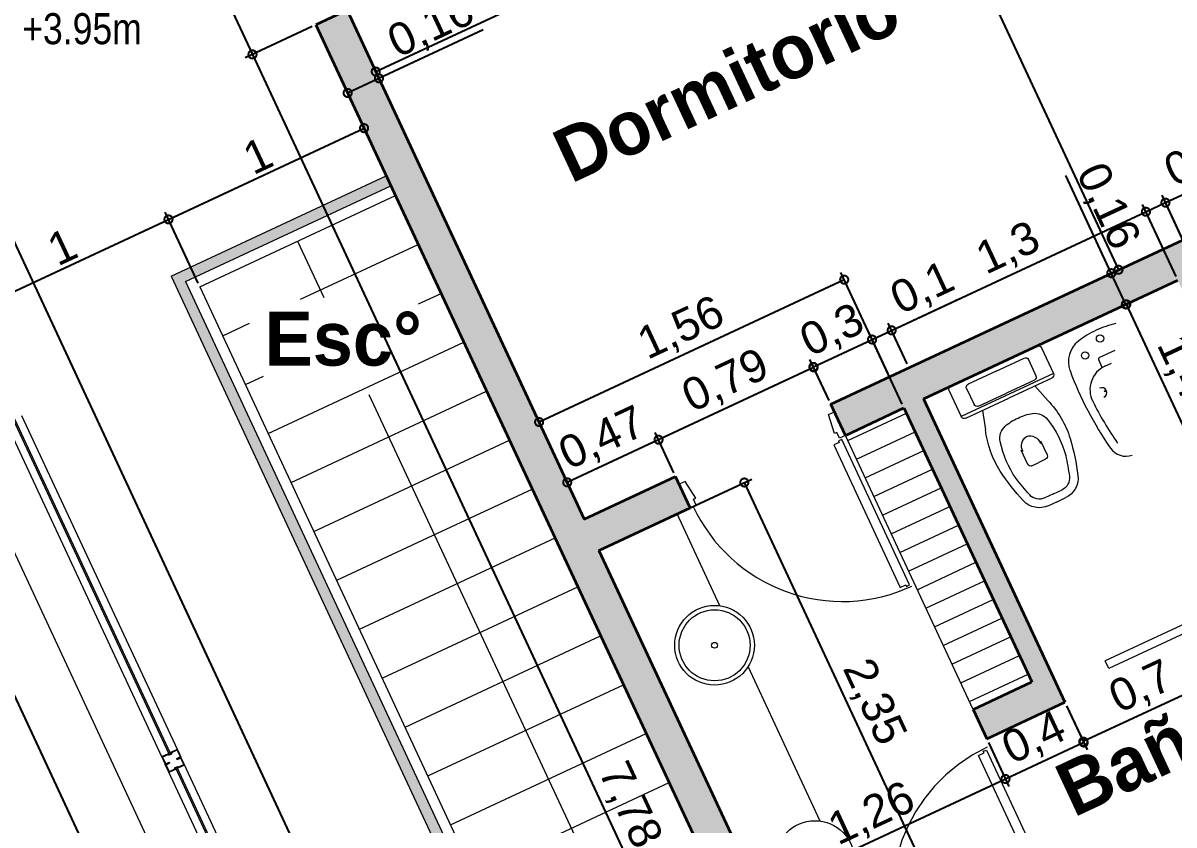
# Model space of a CAD drawing. Header units: millimetres. Extents: x 110427 to 125914, y 76277 to 76441.
# Drawn here: x 114159.52 to 114164.85, y 76393.52 to 76397.23 of the extents above; entities that cross this region are included whole.
import ezdxf

# ---------------------------------------------------------------- set-up
doc = ezdxf.new("R2010")
doc.units = ezdxf.units.MM
doc.linetypes.add('JIS_02_0.7', pattern=[1.35, 0.75, -0.6])
for name, color, linetype, lineweight in [('04_CIVIL A CONSTRUIR', 250, 'Continuous', 35), ('05_CIVIL A DEMOLER', 221, 'Continuous', 18), ('06_CIVIL VISTAS GRUESA', 244, 'Continuous', 13), ('07_CIVIL VISTAS MEDIA', 143, 'Continuous', 9), ('08_CIVIL VISTAS FINO', 251, 'Continuous', 5), ('09_CIVIL PROYECCIONES', 230, 'JIS_02_0.7', 5), ('11_CARPINTERIA Y MOBILIARIO', 141, 'Continuous', 9), ('11_HATCH', 8, 'Continuous', 9), ('12_HATCH', 8, 'Continuous', 9), ('12_TEXTOS', 4, 'Continuous', 40), ('13_COTAS', 8, 'Continuous', 9)]:
    doc.layers.add(name, color=color, linetype=linetype, lineweight=lineweight)
doc.layers.add('14_TEXTOS', color=4, linetype='Continuous')
doc.styles.add('JDS1', font='GOTHICB.TTF')
doc.styles.get("Standard").update_dxf_attribs({"font": 'arial.ttf'})
doc.styles.add('Swis721 BT', font='swiss.ttf')
doc.dimstyles.new('ISO-23', dxfattribs={"dimscale": 0.03, "dimtxt": 5, "dimasz": 2.5, "dimexe": 1.25, "dimexo": 0.625, "dimtad": 1, "dimtxsty": 'Swis721 BT', "dimblk": 'DOTSMALL', "dimcen": 2.5, "dimclrt": 150, "dimadec": 0, "dimazin": 0, "dimtfac": 1, "dimtmove": 0, "dimatfit": 3, "dimfxl": 0, "dimarcsym": 0})

# ---------------------------------------------------------------- blocks, each defined once
blk = doc.blocks.new('VERILDVS')
for p, q in [((0, 0), (-0.22, 0)), ((0, 0), (0.22, 0)), ((-0.236, -0.016), (-0.236, -0.148)), ((-0.1583, -0.041), (-0.1583, -0.1228)), ((0, -0.0259), (-0.1432, -0.0259)), ((0, -0.0259), (0.1432, -0.0259)), ((0.1583, -0.041), (0.1583, -0.1228)), ((0.236, -0.016), (0.236, -0.148)), ((-0.236, -0.148), (0.236, -0.148)), ((-0.1432, -0.1379), (0, -0.1379)), ((0.1432, -0.1379), (0, -0.1379)), ((-0.22, -0.164), (0, -0.164)), ((-0.1339, -0.164), (-0.1597, -0.2505)), ((0.22, -0.164), (0, -0.164)), ((0.1339, -0.164), (0.1597, -0.2505)), ((-0.0501, -0.405), (-0.0501, -0.4777)), ((0.0501, -0.405), (0.0501, -0.4777)), ((-0.035, -0.4928), (0, -0.4928)), ((0.035, -0.4928), (0, -0.4928)), ((0, -0.6529), (-0.0442, -0.6529)), ((0, -0.6929), (-0.0442, -0.6929)), ((0, -0.6529), (0.0442, -0.6529)), ((0, -0.6929), (0.0442, -0.6929))]:
    blk.add_line(p, q)
for centre, radius, start, end in [((-0.22, -0.016), 0.016, 90, 180), ((0.22, -0.016), 0.016, 0, 90), ((-0.1432, -0.041), 0.0151, 90, 180), ((0.1432, -0.041), 0.0151, 0, 90), ((-0.22, -0.148), 0.016, 180, 270), ((-0.1432, -0.1228), 0.0151, 180, 270), ((0.1432, -0.1228), 0.0151, 270, 0), ((0.22, -0.148), 0.016, 270, 0), ((0.2634, -0.3928), 0.4463, 161.4079, 187.8214), ((-0.0094, -0.4733), 0.2077, 87.4196, 107.0131), ((0.0094, -0.4733), 0.2077, 72.9869, 92.5804), ((-0.2634, -0.3928), 0.4463, 352.1786, 18.5921), ((-0.0482, -0.3464), 0.075, 107.0131, 166.8554), ((0.0482, -0.3464), 0.075, 13.1446, 72.9869), ((0.3372, -0.4364), 0.4707, 166.8554, 189.7354), ((0.0066, -0.4098), 0.051, 97.3933, 186.6229), ((-0.0066, -0.4098), 0.051, 353.3771, 82.6067), ((-0.3372, -0.4364), 0.4707, 350.2646, 13.1446), ((0.8868, -0.2958), 1.0772, 188.4208, 197.6998), ((-0.035, -0.4777), 0.0151, 180, 270), ((0.035, -0.4777), 0.0151, 270, 0), ((-0.8868, -0.2958), 1.0772, 342.3002, 351.5792), ((0.8868, -0.2958), 1.0372, 192.2582, 197.6998), ((-0.8868, -0.2958), 1.0372, 342.3002, 347.7418), ((-0.0442, -0.5929), 0.1, 197.6998, 270), ((-0.0442, -0.5929), 0.06, 197.6998, 270), ((0.0442, -0.5929), 0.06, 270, 342.3002), ((0.0442, -0.5929), 0.1, 270, 342.3002)]:
    blk.add_arc(centre, radius, start, end)
blk = doc.blocks.new('_DotSmall')
at = {"color": 0, "linetype": 'ByBlock', "const_width": 0.5}
blk.add_lwpolyline([(-0.0625, 0, 1), (0.0625, 0, 1)], format="xyb", close=True, dxfattribs=at)
blk = doc.blocks.new('*D720')
at = {"layer": '13_COTAS', "color": 0, "lineweight": -2}
for p, q in [((114160.3329, 76396.0278), (114160.1795, 76396.3567)), ((114159.2891, 76395.9001), (114160.1954, 76396.3228)), ((114159.2726, 76395.9355), (114159.3049, 76395.8661))]:
    blk.add_line(p, q, dxfattribs=at)
at = {"layer": 'Defpoints', "color": 0}
for p in [(114160.1954, 76396.3228), (114160.3408, 76396.0108), (114159.2646, 76395.9525)]:
    blk.add_point(p, dxfattribs=at)
at = {"layer": '13_COTAS', "color": 0, "lineweight": -2, "xscale": 0.075, "yscale": 0.075, "zscale": 0.075}
for p, rotation in [((114160.1954, 76396.3228), 24.99999753929754), ((114159.2891, 76395.9001), 204.9999975392976)]:
    blk.add_blockref('_DotSmall', p, dxfattribs=dict(at, rotation=rotation))
at = {"layer": '13_COTAS', "color": 150, "insert": (114159.7026, 76396.1964), "char_height": 0.15, "attachment_point": 5, "rotation": 25, "style": 'Swis721 BT'}
blk.add_mtext('1', dxfattribs=at)
blk = doc.blocks.new('*D721')
at = {"layer": '13_COTAS', "color": 0, "lineweight": -2}
for p, q in [((114161.1352, 76396.6736), (114161.0858, 76396.7794)), ((114160.1954, 76396.3228), (114161.1017, 76396.7454)), ((114160.3329, 76396.0278), (114160.1795, 76396.3567))]:
    blk.add_line(p, q, dxfattribs=at)
at = {"layer": 'Defpoints', "color": 0}
for p in [(114161.1017, 76396.7454), (114161.1431, 76396.6566), (114160.3408, 76396.0108)]:
    blk.add_point(p, dxfattribs=at)
at = {"layer": '13_COTAS', "color": 0, "lineweight": -2, "xscale": 0.075, "yscale": 0.075, "zscale": 0.075}
for p, rotation in [((114161.1017, 76396.7454), 24.99999753929754), ((114160.1954, 76396.3228), 204.9999975392976)]:
    blk.add_blockref('_DotSmall', p, dxfattribs=dict(at, rotation=rotation))
at = {"layer": '13_COTAS', "color": 150, "insert": (114160.6089, 76396.619), "char_height": 0.15, "attachment_point": 5, "rotation": 25, "style": 'Swis721 BT'}
blk.add_mtext('1', dxfattribs=at)
blk = doc.blocks.new('*D722')
at = {"layer": '13_COTAS', "color": 0, "lineweight": -2}
for p, q in [((114161.1706, 76396.9762), (114161.6544, 76397.2017)), ((114161.2549, 76396.7953), (114161.1548, 76397.0101)), ((114161.1352, 76396.6736), (114161.0098, 76396.9425)), ((114161.0256, 76396.9085), (114161.1706, 76396.9762))]:
    blk.add_line(p, q, dxfattribs=at)
at = {"layer": 'Defpoints', "color": 0}
for p in [(114161.1706, 76396.9762), (114161.2629, 76396.7783), (114161.1431, 76396.6566)]:
    blk.add_point(p, dxfattribs=at)
at = {"layer": '13_COTAS', "color": 0, "lineweight": -2, "xscale": 0.075, "yscale": 0.075, "zscale": 0.075}
for p, rotation in [((114161.1706, 76396.9762), 24.99999753929754), ((114161.0256, 76396.9085), 204.9999975392976)]:
    blk.add_blockref('_DotSmall', p, dxfattribs=dict(at, rotation=rotation))
at = {"layer": '13_COTAS', "color": 150, "insert": (114161.4157, 76397.2109), "char_height": 0.15, "attachment_point": 5, "rotation": 25, "style": 'Swis721 BT'}
blk.add_mtext('0,16', dxfattribs=at)
blk = doc.blocks.new('*D723')
at = {"layer": '13_COTAS', "color": 0, "lineweight": -2}
for p, q in [((114165.1554, 76398.7474), (114165.0916, 76398.8842)), ((114161.1559, 76397.0076), (114165.1075, 76398.8503)), ((114161.2549, 76396.7953), (114161.1401, 76397.0416))]:
    blk.add_line(p, q, dxfattribs=at)
at = {"layer": 'Defpoints', "color": 0}
for p in [(114165.1075, 76398.8503), (114165.1634, 76398.7304), (114161.2629, 76396.7783)]:
    blk.add_point(p, dxfattribs=at)
at = {"layer": '13_COTAS', "color": 0, "lineweight": -2, "xscale": 0.075, "yscale": 0.075, "zscale": 0.075}
for p, rotation in [((114165.1075, 76398.8503), 24.99999753929754), ((114161.1559, 76397.0076), 204.9999975392976)]:
    blk.add_blockref('_DotSmall', p, dxfattribs=dict(at, rotation=rotation))
at = {"layer": '13_COTAS', "color": 150, "insert": (114162.4952, 76397.7526), "char_height": 0.15, "attachment_point": 5, "rotation": 25, "style": 'Swis721 BT'}
blk.add_mtext('4,36', dxfattribs=at)
blk = doc.blocks.new('*D726')
at = {"layer": '13_COTAS', "color": 0, "lineweight": -2}
for p, q in [((114158.6774, 76397.8193), (114158.7559, 76397.8559)), ((114158.7219, 76397.84), (114163.9798, 76386.5659)), ((114163.9962, 76386.5735), (114164.0138, 76386.5817))]:
    blk.add_line(p, q, dxfattribs=at)
at = {"layer": 'Defpoints', "color": 0}
for p in [(114158.6605, 76397.8114), (114163.9792, 76386.5656), (114163.9798, 76386.5659)]:
    blk.add_point(p, dxfattribs=at)
at = {"layer": '13_COTAS', "color": 0, "lineweight": -2, "xscale": 0.075, "yscale": 0.075, "zscale": 0.075}
for p, rotation in [((114158.7219, 76397.84), 115.0031262879486), ((114163.9798, 76386.5659), 295.0031262879487)]:
    blk.add_blockref('_DotSmall', p, dxfattribs=dict(at, rotation=rotation))
at = {"layer": '13_COTAS', "color": 150, "insert": (114161.4498, 76392.2491), "char_height": 0.15, "attachment_point": 5, "rotation": 295.0031, "style": 'Swis721 BT'}
blk.add_mtext('12,44', dxfattribs=at)
blk = doc.blocks.new('*D732')
at = {"layer": '13_COTAS', "color": 0, "lineweight": -2}
for p, q in [((114163.3267, 76396.0436), (114161.9129, 76395.3843)), ((114163.5959, 76395.4664), (114163.3109, 76396.0776)), ((114161.8373, 76395.5464), (114161.9288, 76395.3503))]:
    blk.add_line(p, q, dxfattribs=at)
at = {"layer": 'Defpoints', "color": 0}
for p in [(114161.8294, 76395.5634), (114163.6038, 76395.4494), (114161.9129, 76395.3843)]:
    blk.add_point(p, dxfattribs=at)
at = {"layer": '13_COTAS', "color": 0, "lineweight": -2, "xscale": 0.075, "yscale": 0.075, "zscale": 0.075}
for p, rotation in [((114163.3267, 76396.0436), 25.00190130441182), ((114161.9129, 76395.3843), 205.0019013044118)]:
    blk.add_blockref('_DotSmall', p, dxfattribs=dict(at, rotation=rotation))
at = {"layer": '13_COTAS', "color": 150, "insert": (114162.5737, 76395.8129), "char_height": 0.15, "attachment_point": 5, "rotation": 25.0019, "style": 'Swis721 BT'}
blk.add_mtext('1,56', dxfattribs=at)
blk = doc.blocks.new('*D734')
at = {"layer": '13_COTAS', "color": 0, "lineweight": -2}
for p, q in [((114162.6814, 76399.7196), (114162.8992, 76399.8212)), ((114162.8652, 76399.8053), (114164.598, 76396.0895)), ((114164.4142, 76396.0038), (114164.632, 76396.1053))]:
    blk.add_line(p, q, dxfattribs=at)
at = {"layer": 'Defpoints', "color": 0}
for p in [(114162.6644, 76399.7117), (114164.598, 76396.0895), (114164.3972, 76395.9958)]:
    blk.add_point(p, dxfattribs=at)
at = {"layer": '13_COTAS', "color": 0, "lineweight": -2, "xscale": 0.075, "yscale": 0.075, "zscale": 0.075}
for p, rotation in [((114162.8652, 76399.8053), 114.9999989492908), ((114164.598, 76396.0895), 294.9999989492908)]:
    blk.add_blockref('_DotSmall', p, dxfattribs=dict(at, rotation=rotation))
at = {"layer": '13_COTAS', "color": 150, "insert": (114163.4764, 76398.753), "char_height": 0.15, "attachment_point": 5, "rotation": 295, "style": 'Swis721 BT'}
blk.add_mtext('4,1', dxfattribs=at)
blk = doc.blocks.new('*D735')
at = {"layer": '13_COTAS', "color": 0, "lineweight": -2}
for p, q in [((114164.5644, 76396.0738), (114164.3531, 76396.5268)), ((114164.4142, 76396.0038), (114164.5984, 76396.0897)), ((114164.632, 76395.9288), (114164.5644, 76396.0738)), ((114164.4818, 76395.8587), (114164.666, 76395.9446))]:
    blk.add_line(p, q, dxfattribs=at)
at = {"layer": 'Defpoints', "color": 0}
for p in [(114164.3972, 76395.9958), (114164.632, 76395.9288), (114164.4648, 76395.8508)]:
    blk.add_point(p, dxfattribs=at)
at = {"layer": '13_COTAS', "color": 0, "lineweight": -2, "xscale": 0.075, "yscale": 0.075, "zscale": 0.075}
for p, rotation in [((114164.5644, 76396.0738), 114.9999989492908), ((114164.632, 76395.9288), 294.9999989492908)]:
    blk.add_blockref('_DotSmall', p, dxfattribs=dict(at, rotation=rotation))
at = {"layer": '13_COTAS', "color": 150, "insert": (114164.5419, 76396.3805), "char_height": 0.15, "attachment_point": 5, "rotation": 295, "style": 'Swis721 BT'}
blk.add_mtext('0,16', dxfattribs=at)
blk = doc.blocks.new('*D736')
at = {"layer": '13_COTAS', "color": 0, "lineweight": -2}
for p, q in [((114164.4818, 76395.8587), (114164.6678, 76395.9455)), ((114164.6338, 76395.9296), (114165.2254, 76394.6608)), ((114165.0735, 76394.5899), (114165.2594, 76394.6766))]:
    blk.add_line(p, q, dxfattribs=at)
at = {"layer": 'Defpoints', "color": 0}
for p in [(114164.4648, 76395.8508), (114165.2254, 76394.6608), (114165.0565, 76394.582)]:
    blk.add_point(p, dxfattribs=at)
at = {"layer": '13_COTAS', "color": 0, "lineweight": -2, "xscale": 0.075, "yscale": 0.075, "zscale": 0.075}
for p, rotation in [((114164.6338, 76395.9296), 114.9999989492908), ((114165.2254, 76394.6608), 294.9999989492908)]:
    blk.add_blockref('_DotSmall', p, dxfattribs=dict(at, rotation=rotation))
at = {"layer": '13_COTAS', "color": 150, "insert": (114164.8904, 76395.6376), "char_height": 0.15, "attachment_point": 5, "rotation": 295, "style": 'Swis721 BT'}
blk.add_mtext('1,4', dxfattribs=at)
blk = doc.blocks.new('*D696')
at = {"layer": '06_CIVIL VISTAS GRUESA', "color": 0, "lineweight": -2}
for p, q in [((114159.2124, 76395.3104), (114158.9416, 76395.1842)), ((114158.9756, 76395.2), (114162.2298, 76388.2214)), ((114162.4666, 76388.3319), (114162.1958, 76388.2056))]:
    blk.add_line(p, q, dxfattribs=at)
at = {"layer": 'Defpoints', "color": 0}
for p in [(114159.2294, 76395.3184), (114162.4836, 76388.3398), (114162.2298, 76388.2214)]:
    blk.add_point(p, dxfattribs=at)
at = {"layer": '06_CIVIL VISTAS GRUESA', "color": 0, "lineweight": -2, "xscale": 0.075, "yscale": 0.075, "zscale": 0.075}
for p, rotation in [((114158.9756, 76395.2), 114.9999999998937), ((114162.2298, 76388.2214), 294.9999999998937)]:
    blk.add_blockref('_DotSmall', p, dxfattribs=dict(at, rotation=rotation))
at = {"layer": '06_CIVIL VISTAS GRUESA', "color": 150, "insert": (114160.7016, 76391.7569), "char_height": 0.15, "attachment_point": 5, "rotation": 295, "style": 'Swis721 BT'}
blk.add_mtext('7,7', dxfattribs=at)
blk = doc.blocks.new('*D757')
at = {"layer": '13_COTAS', "color": 0, "lineweight": -2}
for p, q in [((114160.4812, 76398.0316), (114160.1704, 76397.8867)), ((114160.2044, 76397.9025), (114160.5847, 76397.0868)), ((114160.8616, 76397.2159), (114160.5507, 76397.071))]:
    blk.add_line(p, q, dxfattribs=at)
at = {"layer": 'Defpoints', "color": 0}
for p in [(114160.4982, 76398.0395), (114160.8786, 76397.2239), (114160.5847, 76397.0868)]:
    blk.add_point(p, dxfattribs=at)
at = {"layer": '13_COTAS', "color": 0, "lineweight": -2, "xscale": 0.075, "yscale": 0.075, "zscale": 0.075}
for p, rotation in [((114160.2044, 76397.9025), 114.9999999969764), ((114160.5847, 76397.0868), 294.9999999969764)]:
    blk.add_blockref('_DotSmall', p, dxfattribs=dict(at, rotation=rotation))
at = {"layer": '13_COTAS', "color": 150, "insert": (114160.4935, 76397.5408), "char_height": 0.15, "attachment_point": 5, "rotation": 295, "style": 'Swis721 BT'}
blk.add_mtext('0,9', dxfattribs=at)
blk = doc.blocks.new('*D758')
at = {"layer": '13_COTAS', "color": 0, "lineweight": -2}
for p, q in [((114160.8616, 76397.2159), (114160.5507, 76397.071)), ((114160.5847, 76397.0868), (114163.8726, 76390.0358)), ((114164.1495, 76390.1649), (114163.8387, 76390.02))]:
    blk.add_line(p, q, dxfattribs=at)
at = {"layer": 'Defpoints', "color": 0}
for p in [(114160.8786, 76397.2239), (114164.1665, 76390.1729), (114163.8726, 76390.0358)]:
    blk.add_point(p, dxfattribs=at)
at = {"layer": '13_COTAS', "color": 0, "lineweight": -2, "xscale": 0.075, "yscale": 0.075, "zscale": 0.075}
for p, rotation in [((114160.5847, 76397.0868), 115.0000000000055), ((114163.8726, 76390.0358), 295.0000000000055)]:
    blk.add_blockref('_DotSmall', p, dxfattribs=dict(at, rotation=rotation))
at = {"layer": '13_COTAS', "color": 150, "insert": (114162.3276, 76393.6075), "char_height": 0.15, "attachment_point": 5, "rotation": 295, "style": 'Swis721 BT'}
blk.add_mtext('7,78', dxfattribs=at)
blk = doc.blocks.new('*D762')
at = {"layer": '13_COTAS', "color": 0, "lineweight": -2}
for p, q in [((114163.2564, 76395.4846), (114163.1693, 76395.6715)), ((114163.1851, 76395.6375), (114162.4664, 76395.3024)), ((114162.5377, 76395.1494), (114162.4506, 76395.3363))]:
    blk.add_line(p, q, dxfattribs=at)
at = {"layer": 'Defpoints', "color": 0}
for p in [(114163.2643, 76395.4676), (114162.4664, 76395.3024), (114162.5456, 76395.1324)]:
    blk.add_point(p, dxfattribs=at)
at = {"layer": '13_COTAS', "color": 0, "lineweight": -2, "xscale": 0.075, "yscale": 0.075, "zscale": 0.075}
for p, rotation in [((114163.1851, 76395.6375), 24.99999999924731), ((114162.4664, 76395.3024), 204.9999999992473)]:
    blk.add_blockref('_DotSmall', p, dxfattribs=dict(at, rotation=rotation))
at = {"layer": '13_COTAS', "color": 150, "insert": (114162.7796, 76395.5689), "char_height": 0.15, "attachment_point": 5, "rotation": 25, "style": 'Swis721 BT'}
blk.add_mtext('0,79', dxfattribs=at)
blk = doc.blocks.new('*D763')
at = {"layer": '13_COTAS', "color": 0, "lineweight": -2}
for p, q in [((114162.5695, 76394.967), (114162.8979, 76395.1201)), ((114162.8639, 76395.1043), (114163.857, 76392.9745)), ((114163.5627, 76392.8372), (114163.891, 76392.9903))]:
    blk.add_line(p, q, dxfattribs=at)
at = {"layer": 'Defpoints', "color": 0}
for p in [(114162.5525, 76394.9591), (114163.857, 76392.9745), (114163.5457, 76392.8293)]:
    blk.add_point(p, dxfattribs=at)
at = {"layer": '13_COTAS', "color": 0, "lineweight": -2, "xscale": 0.075, "yscale": 0.075, "zscale": 0.075}
for p, rotation in [((114162.8639, 76395.1043), 115.0000000027412), ((114163.857, 76392.9745), 295.0000000027413)]:
    blk.add_blockref('_DotSmall', p, dxfattribs=dict(at, rotation=rotation))
at = {"layer": '13_COTAS', "color": 150, "insert": (114163.4594, 76394.0855), "char_height": 0.15, "attachment_point": 5, "rotation": 295, "style": 'Swis721 BT'}
blk.add_mtext('2,35', dxfattribs=at)
blk = doc.blocks.new('*D764')
at = {"layer": '13_COTAS', "color": 0, "lineweight": -2}
for p, q in [((114162.4664, 76395.3024), (114162.0432, 76395.105)), ((114162.5377, 76395.1494), (114162.4506, 76395.3363)), ((114162.1145, 76394.9521), (114162.0273, 76395.139))]:
    blk.add_line(p, q, dxfattribs=at)
at = {"layer": 'Defpoints', "color": 0}
for p in [(114162.5456, 76395.1324), (114162.0432, 76395.105), (114162.1224, 76394.9351)]:
    blk.add_point(p, dxfattribs=at)
at = {"layer": '13_COTAS', "color": 0, "lineweight": -2, "xscale": 0.075, "yscale": 0.075, "zscale": 0.075}
for p, rotation in [((114162.4664, 76395.3024), 25.00000000183444), ((114162.0432, 76395.105), 205.0000000018345)]:
    blk.add_blockref('_DotSmall', p, dxfattribs=dict(at, rotation=rotation))
at = {"layer": '13_COTAS', "color": 150, "insert": (114162.2086, 76395.3026), "char_height": 0.15, "attachment_point": 5, "rotation": 25, "style": 'Swis721 BT'}
blk.add_mtext('0,47', dxfattribs=at)
blk = doc.blocks.new('*D765')
at = {"layer": '13_COTAS', "color": 0, "lineweight": -2}
for p, q in [((114163.184, 76395.6397), (114163.4559, 76395.7665)), ((114163.5283, 76395.6114), (114163.4401, 76395.8005)), ((114163.2564, 76395.4846), (114163.1682, 76395.6737))]:
    blk.add_line(p, q, dxfattribs=at)
at = {"layer": 'Defpoints', "color": 0}
for p in [(114163.4559, 76395.7665), (114163.5362, 76395.5944), (114163.2643, 76395.4676)]:
    blk.add_point(p, dxfattribs=at)
at = {"layer": '13_COTAS', "color": 0, "lineweight": -2, "xscale": 0.075, "yscale": 0.075, "zscale": 0.075}
for p, rotation in [((114163.4559, 76395.7665), 25.00190130416116), ((114163.184, 76395.6397), 205.0019013041611)]:
    blk.add_blockref('_DotSmall', p, dxfattribs=dict(at, rotation=rotation))
at = {"layer": '13_COTAS', "color": 150, "insert": (114163.2738, 76395.8021), "char_height": 0.15, "attachment_point": 5, "rotation": 25.0019, "style": 'Swis721 BT'}
blk.add_mtext('0,3', dxfattribs=at)
blk = doc.blocks.new('*D680')
at = {"layer": '13_COTAS', "color": 0, "lineweight": -2}
for p, q in [((114163.5466, 76395.8088), (114163.8632, 76395.9565)), ((114163.6189, 76395.6536), (114163.5307, 76395.8428)), ((114163.5283, 76395.6114), (114163.4401, 76395.8005)), ((114163.4559, 76395.7665), (114163.5466, 76395.8088))]:
    blk.add_line(p, q, dxfattribs=at)
at = {"layer": 'Defpoints', "color": 0}
for p in [(114163.5466, 76395.8088), (114163.6269, 76395.6366), (114163.5362, 76395.5944)]:
    blk.add_point(p, dxfattribs=at)
at = {"layer": '13_COTAS', "color": 0, "lineweight": -2, "xscale": 0.075, "yscale": 0.075, "zscale": 0.075}
for p, rotation in [((114163.5466, 76395.8088), 25.0019013005283), ((114163.4559, 76395.7665), 205.0019013005283)]:
    blk.add_blockref('_DotSmall', p, dxfattribs=dict(at, rotation=rotation))
at = {"layer": '13_COTAS', "color": 150, "insert": (114163.6927, 76395.9974), "char_height": 0.15, "attachment_point": 5, "rotation": 25.0019, "style": 'Swis721 BT'}
blk.add_mtext('0,1', dxfattribs=at)
blk = doc.blocks.new('*D681')
at = {"layer": '13_COTAS', "color": 0, "lineweight": -2}
for p, q in [((114163.5466, 76395.8088), (114164.7248, 76396.3582)), ((114164.7971, 76396.203), (114164.7089, 76396.3922)), ((114163.6189, 76395.6536), (114163.5307, 76395.8428))]:
    blk.add_line(p, q, dxfattribs=at)
at = {"layer": 'Defpoints', "color": 0}
for p in [(114164.7248, 76396.3582), (114164.8051, 76396.186), (114163.6269, 76395.6366)]:
    blk.add_point(p, dxfattribs=at)
at = {"layer": '13_COTAS', "color": 0, "lineweight": -2, "xscale": 0.075, "yscale": 0.075, "zscale": 0.075}
for p, rotation in [((114164.7248, 76396.3582), 25.00000000029739), ((114163.5466, 76395.8088), 205.0000000002974)]:
    blk.add_blockref('_DotSmall', p, dxfattribs=dict(at, rotation=rotation))
at = {"layer": '13_COTAS', "color": 150, "insert": (114164.0895, 76396.1825), "char_height": 0.15, "attachment_point": 5, "rotation": 25, "style": 'Swis721 BT'}
blk.add_mtext('1,3', dxfattribs=at)
blk = doc.blocks.new('*D766')
at = {"layer": '13_COTAS', "color": 0, "lineweight": -2}
for p, q in [((114164.8154, 76396.4005), (114165.132, 76396.5481)), ((114164.9554, 76396.1003), (114164.7996, 76396.4345)), ((114164.8648, 76396.058), (114164.7089, 76396.3922)), ((114164.7248, 76396.3582), (114164.8154, 76396.4005))]:
    blk.add_line(p, q, dxfattribs=at)
at = {"layer": 'Defpoints', "color": 0}
for p in [(114164.8154, 76396.4005), (114164.8727, 76396.041), (114164.9633, 76396.0833)]:
    blk.add_point(p, dxfattribs=at)
at = {"layer": '13_COTAS', "color": 0, "lineweight": -2, "xscale": 0.075, "yscale": 0.075, "zscale": 0.075}
for p, rotation in [((114164.8154, 76396.4005), 25.00000000150487), ((114164.7248, 76396.3582), 205.0000000015048)]:
    blk.add_blockref('_DotSmall', p, dxfattribs=dict(at, rotation=rotation))
at = {"layer": '13_COTAS', "color": 150, "insert": (114164.9616, 76396.5891), "char_height": 0.15, "attachment_point": 5, "rotation": 25, "style": 'Swis721 BT'}
blk.add_mtext('0,1', dxfattribs=at)
blk = doc.blocks.new('*D767')
at = {"layer": '13_COTAS', "color": 0, "lineweight": -2}
for p, q in [((114164.8154, 76396.4005), (114165.9936, 76396.9499)), ((114166.066, 76396.7947), (114165.9778, 76396.9839)), ((114164.8878, 76396.2453), (114164.7996, 76396.4345))]:
    blk.add_line(p, q, dxfattribs=at)
at = {"layer": 'Defpoints', "color": 0}
for p in [(114165.9936, 76396.9499), (114166.0739, 76396.7777), (114164.8957, 76396.2283)]:
    blk.add_point(p, dxfattribs=at)
at = {"layer": '13_COTAS', "color": 0, "lineweight": -2, "xscale": 0.075, "yscale": 0.075, "zscale": 0.075}
for p, rotation in [((114165.9936, 76396.9499), 25.0000000056552), ((114164.8154, 76396.4005), 205.0000000056552)]:
    blk.add_blockref('_DotSmall', p, dxfattribs=dict(at, rotation=rotation))
at = {"layer": '13_COTAS', "color": 150, "insert": (114165.3584, 76396.7741), "char_height": 0.15, "attachment_point": 5, "rotation": 25, "style": 'Swis721 BT'}
blk.add_mtext('1,3', dxfattribs=at)
blk = doc.blocks.new('*D768')
at = {"layer": '13_COTAS', "color": 0, "lineweight": -2}
for p, q in [((114164.9919, 76394.3657), (114165.0849, 76394.1662)), ((114165.0691, 76394.2002), (114164.4346, 76393.9043)), ((114164.3575, 76394.0698), (114164.4505, 76393.8703))]:
    blk.add_line(p, q, dxfattribs=at)
at = {"layer": 'Defpoints', "color": 0}
for p in [(114164.984, 76394.3827), (114164.3495, 76394.0868), (114164.4346, 76393.9043)]:
    blk.add_point(p, dxfattribs=at)
at = {"layer": '13_COTAS', "color": 0, "lineweight": -2, "xscale": 0.075, "yscale": 0.075, "zscale": 0.075}
for p, rotation in [((114165.0691, 76394.2002), 24.99999999963684), ((114164.4346, 76393.9043), 204.9999999996369)]:
    blk.add_blockref('_DotSmall', p, dxfattribs=dict(at, rotation=rotation))
at = {"layer": '13_COTAS', "color": 150, "insert": (114164.7057, 76394.1512), "char_height": 0.15, "attachment_point": 5, "rotation": 25, "style": 'Swis721 BT'}
blk.add_mtext('0,7', dxfattribs=at)
blk = doc.blocks.new('*D771')
at = {"layer": '13_COTAS', "color": 0, "lineweight": -2}
for p, q in [((114164.3575, 76394.0698), (114164.4525, 76393.8661)), ((114163.9949, 76393.9008), (114164.0899, 76393.697)), ((114164.4366, 76393.9001), (114164.0741, 76393.731))]:
    blk.add_line(p, q, dxfattribs=at)
at = {"layer": 'Defpoints', "color": 0}
for p in [(114164.3495, 76394.0868), (114163.987, 76393.9178), (114164.0741, 76393.731)]:
    blk.add_point(p, dxfattribs=at)
at = {"layer": '13_COTAS', "color": 0, "lineweight": -2, "xscale": 0.075, "yscale": 0.075, "zscale": 0.075}
for p, rotation in [((114164.4366, 76393.9001), 24.99999999798121), ((114164.0741, 76393.731), 204.9999999979812)]:
    blk.add_blockref('_DotSmall', p, dxfattribs=dict(at, rotation=rotation))
at = {"layer": '13_COTAS', "color": 150, "insert": (114164.2092, 76393.9145), "char_height": 0.15, "attachment_point": 5, "rotation": 25, "style": 'Swis721 BT'}
blk.add_mtext('0,4', dxfattribs=at)
blk = doc.blocks.new('*D772')
at = {"layer": '13_COTAS', "color": 0, "lineweight": -2}
for p, q in [((114163.9949, 76393.9008), (114164.0899, 76393.697)), ((114164.0741, 76393.731), (114162.9322, 76393.1985)), ((114162.853, 76393.3683), (114162.948, 76393.1645))]:
    blk.add_line(p, q, dxfattribs=at)
at = {"layer": 'Defpoints', "color": 0}
for p in [(114163.987, 76393.9178), (114162.8451, 76393.3853), (114162.9322, 76393.1985)]:
    blk.add_point(p, dxfattribs=at)
at = {"layer": '13_COTAS', "color": 0, "lineweight": -2, "xscale": 0.075, "yscale": 0.075, "zscale": 0.075}
for p, rotation in [((114164.0741, 76393.731), 25.0000000019649), ((114162.9322, 76393.1985), 205.0000000019649)]:
    blk.add_blockref('_DotSmall', p, dxfattribs=dict(at, rotation=rotation))
at = {"layer": '13_COTAS', "color": 150, "insert": (114163.457, 76393.5637), "char_height": 0.15, "attachment_point": 5, "rotation": 25, "style": 'Swis721 BT'}
blk.add_mtext('1,26', dxfattribs=at)

msp = doc.modelspace()

# ---------------------------------------------------------------- hatches: boundary and pattern name
at = {"layer": '11_HATCH'}
h = msp.add_hatch(color=140, dxfattribs=at)
h.dxf.hatch_style = 1
h.paths.add_polyline_path([(114161.226, 76396.4788), (114161.2049, 76396.5241), (114160.2079, 76396.0592), (114162.152, 76391.8902), (114162.1973, 76391.9113), (114160.2744, 76396.035)])
at = {"layer": '12_HATCH'}
h = msp.add_hatch(color=1, dxfattribs=at)
h.dxf.hatch_style = 1
h.paths.add_polyline_path([(114166.1133, 76397.4029), (114165.8415, 76397.2762), (114166.074, 76396.7777), (114163.2643, 76395.4676), (114163.332, 76395.3226), (114163.6038, 76395.4494), (114164.1955, 76394.1805), (114163.9236, 76394.0537), (114163.987, 76393.9178), (114164.3495, 76394.0868), (114163.6945, 76395.4916), (114164.8727, 76396.041), (114165.4643, 76394.7722), (114164.9206, 76394.5186), (114164.9354, 76394.4869), (114165.4791, 76394.7405), (114165.5129, 76394.668), (114164.9692, 76394.4144), (114164.984, 76394.3827), (114165.8903, 76394.8053), (114165.8269, 76394.9412), (114165.555, 76394.8145), (114164.9633, 76396.0833), (114166.1416, 76396.6327), (114166.805, 76395.2098), (114167.0769, 76395.3366)])
h = msp.add_hatch(color=1, dxfattribs=at)
h.dxf.hatch_style = 1
h.paths.add_polyline_path([(114163.2508, 76392.5152), (114163.674, 76392.7126), (114163.6064, 76392.8576), (114163.1832, 76392.6602), (114162.19, 76394.7901), (114162.6133, 76394.9874), (114162.5456, 76395.1324), (114162.1224, 76394.9351), (114161.0236, 76397.2915), (114160.8786, 76397.2239), (114164.1665, 76390.1729), (114164.3114, 76390.2404)])
h = msp.add_hatch(dxfattribs=at)
h.set_pattern_fill('LINE', color=256, scale=0.03, angle=385)
h.set_pattern_definition([(25, (111019.5283, 75959.57695), (-0.0402543894, 0.0863258167), [])])
h.paths.add_polyline_path([(114163.6038, 76395.4494), (114163.332, 76395.3226), (114163.9236, 76394.0537), (114164.1955, 76394.1805)])

# ---------------------------------------------------------------- linework, layer by layer
at = {"layer": '04_CIVIL A CONSTRUIR'}
for p, q in [((114161.0235, 76397.2914), (114160.8786, 76397.2239)), ((114161.0236, 76397.2915), (114162.1224, 76394.9351)), ((114160.8786, 76397.2239), (114164.1665, 76390.1729)), ((114163.2643, 76395.4676), (114166.0739, 76396.7777)), ((114163.6945, 76395.4916), (114164.8727, 76396.041)), ((114163.332, 76395.3226), (114163.2643, 76395.4676)), ((114163.332, 76395.3226), (114163.6038, 76395.4494)), ((114163.6038, 76395.4494), (114164.1955, 76394.1805)), ((114163.6945, 76395.4916), (114164.3495, 76394.0868)), ((114162.1224, 76394.9351), (114162.5456, 76395.1324)), ((114162.6133, 76394.9874), (114162.5456, 76395.1324)), ((114162.19, 76394.7901), (114162.6133, 76394.9874)), ((114162.19, 76394.7901), (114163.1832, 76392.6602)), ((114163.9236, 76394.0537), (114164.1955, 76394.1805)), ((114163.987, 76393.9178), (114164.3495, 76394.0868)), ((114163.9236, 76394.0537), (114163.987, 76393.9178))]:
    msp.add_line(p, q, dxfattribs=at)
at = {"layer": '05_CIVIL A DEMOLER'}
for p, q in [((114160.3408, 76396.0108), (114161.2472, 76396.4334)), ((114160.3408, 76396.0108), (114162.2426, 76391.9324)), ((114161.6087, 76393.2919), (114162.515, 76393.7145))]:
    msp.add_line(p, q, dxfattribs=at)
at = {"layer": '06_CIVIL VISTAS GRUESA'}
for p, q in [((114161.3952, 76394.8474), (114161.8811, 76395.074)), ((114160.9748, 76394.6514), (114161.3952, 76394.8474)), ((114161.0804, 76394.4248), (114161.9867, 76394.8474)), ((114161.1861, 76394.1982), (114162.0924, 76394.6208)), ((114161.2917, 76393.9716), (114162.198, 76394.3943)), ((114161.3974, 76393.7451), (114162.3037, 76394.1677)), ((114161.503, 76393.5185), (114162.4094, 76393.9411))]:
    msp.add_line(p, q, dxfattribs=at)
at = {"layer": '07_CIVIL VISTAS MEDIA'}
for p, q in [((114160.1983, 76393.8463), (114159.4766, 76395.3939)), ((114160.2055, 76393.8497), (114159.4838, 76395.3973)), ((114160.2381, 76393.8649), (114159.5165, 76395.4125)), ((114160.1656, 76393.8311), (114159.444, 76395.3787)), ((114159.2294, 76395.3184), (114162.4836, 76388.3397)), ((114160.1676, 76393.8364), (114160.1949, 76393.8491)), ((114160.1688, 76393.8337), (114160.1934, 76393.8451)), ((114160.1964, 76393.8411), (114160.1948, 76393.8447)), ((114160.1978, 76393.8451), (114160.1962, 76393.8486)), ((114160.1964, 76393.8411), (114160.2107, 76393.8478)), ((114160.1978, 76393.8451), (114160.2067, 76393.8492)), ((114160.1983, 76393.8463), (114160.2055, 76393.8497)), ((114160.205, 76393.8527), (114160.2067, 76393.8492)), ((114160.2328, 76393.8668), (114160.2055, 76393.8541)), ((114160.209, 76393.8513), (114160.2107, 76393.8478)), ((114160.2341, 76393.8641), (114160.2095, 76393.8526)), ((114160.2354, 76393.8636), (114160.249, 76393.8346)), ((114160.2381, 76393.8649), (114160.2533, 76393.8323)), ((114160.1656, 76393.8311), (114160.1808, 76393.7984)), ((114160.1683, 76393.8323), (114160.1819, 76393.8033)), ((114160.1808, 76393.7984), (114160.1994, 76393.8071)), ((114160.1808, 76393.7984), (114160.1994, 76393.8071)), ((114160.1961, 76393.7658), (114160.1808, 76393.7984)), ((114160.1832, 76393.8028), (114160.1981, 76393.8098)), ((114160.1988, 76393.7671), (114160.1852, 76393.7961)), ((114160.1857, 76393.7974), (114160.2006, 76393.8044)), ((114160.1994, 76393.8071), (114160.1981, 76393.8098)), ((114160.1994, 76393.8071), (114160.2006, 76393.8044)), ((114160.2336, 76393.8263), (114160.2485, 76393.8333)), ((114160.2348, 76393.8236), (114160.2336, 76393.8263)), ((114160.2348, 76393.8236), (114160.2533, 76393.8323)), ((114160.2348, 76393.8236), (114160.2533, 76393.8323)), ((114160.2348, 76393.8236), (114160.2361, 76393.8209)), ((114160.2361, 76393.8209), (114160.251, 76393.8279)), ((114160.2666, 76393.7943), (114160.2393, 76393.7816)), ((114160.2654, 76393.797), (114160.2408, 76393.7856)), ((114160.2659, 76393.7984), (114160.2523, 76393.8274)), ((114160.2686, 76393.7996), (114160.2533, 76393.8323)), ((114160.9733, 76392.2882), (114160.2686, 76393.7996)), ((114160.9008, 76392.2544), (114160.1961, 76393.7658)), ((114160.2001, 76393.7666), (114160.2247, 76393.7781)), ((114160.2014, 76393.7639), (114160.2287, 76393.7766)), ((114160.2235, 76393.7829), (114160.2378, 76393.7896)), ((114160.2235, 76393.7829), (114160.2252, 76393.7794)), ((114160.2275, 76393.7815), (114160.2364, 76393.7856)), ((114160.2275, 76393.7815), (114160.2292, 76393.778)), ((114160.2287, 76393.781), (114160.2359, 76393.7844)), ((114160.9335, 76392.2696), (114160.2287, 76393.781)), ((114160.9407, 76392.273), (114160.2359, 76393.7844)), ((114160.238, 76393.7821), (114160.2364, 76393.7856)), ((114160.2394, 76393.786), (114160.2378, 76393.7896))]:
    msp.add_line(p, q, dxfattribs=at)
for centre, radius, start, end in [((114160.1939, 76393.8442), 0.001, 25, 115), ((114160.2059, 76393.8532), 0.001, 115, 205), ((114160.2099, 76393.8517), 0.001, 115, 205), ((114160.2345, 76393.8632), 0.004, 25, 115), ((114160.2345, 76393.8632), 0.001, 25, 115), ((114160.1693, 76393.8327), 0.004, 115, 205), ((114160.1692, 76393.8328), 0.001, 115, 205), ((114160.1828, 76393.8037), 0.001, 205, 295.1581), ((114160.1861, 76393.7965), 0.001, 114.8419, 205), ((114160.2481, 76393.8342), 0.001, 295, 25), ((114160.2514, 76393.827), 0.001, 25, 115), ((114160.265, 76393.7979, 0), 0.001, 295, 25), ((114160.2649, 76393.7979), 0.004, 295, 25), ((114160.1997, 76393.7675), 0.004, 205, 295), ((114160.1997, 76393.7675), 0.001, 205, 295), ((114160.2243, 76393.779), 0.001, 295, 25), ((114160.2389, 76393.7825), 0.001, 205, 295), ((114160.2403, 76393.7865), 0.001, 205, 295)]:
    msp.add_arc(centre, radius, start, end, dxfattribs=at)
at = {"layer": '07_CIVIL VISTAS MEDIA', "extrusion": (-6.93067e-10, 6.55597e-08, 1)}
msp.add_arc((114160.1953, 76393.8482, 0.0049), 0.001, 25, 115, dxfattribs=at)
at = {"layer": '07_CIVIL VISTAS MEDIA', "extrusion": (4.97762e-08, -4.26719e-08, 1)}
msp.add_arc((114160.2282, 76393.7775, 0.0024), 0.001, 295, 25, dxfattribs=at)
at = {"layer": '08_CIVIL VISTAS FINO'}
for p, q in [((114160.2079, 76396.0592), (114161.2049, 76396.5241)), ((114160.2744, 76396.035), (114161.226, 76396.4788)), ((114160.7932, 76396.2221), (114160.9146, 76395.9619)), ((114160.8077, 76395.9527), (114161.3528, 76396.2069)), ((114160.2079, 76396.0592), (114162.152, 76391.8902)), ((114160.2744, 76396.035), (114162.1973, 76391.9113)), ((114161.3537, 76395.9314), (114161.4585, 76395.9803)), ((114160.4465, 76395.7842), (114160.5702, 76395.8419)), ((114160.6578, 76395.3311), (114161.5641, 76395.7537)), ((114160.5522, 76395.5577), (114160.6357, 76395.5966)), ((114160.7635, 76395.1045), (114161.6698, 76395.5271)), ((114161.1244, 76395.5123), (114162.6958, 76392.1437)), ((114160.8691, 76394.8779), (114161.7754, 76395.3006))]:
    msp.add_line(p, q, dxfattribs=at)
at = {"layer": '09_CIVIL PROYECCIONES', "ltscale": 2}
for centre, start, end in [((114163.3184, 76395.3162), 205, 295), ((114164.3115, 76393.1864), 115, 205)]:
    msp.add_arc(centre, 0.763, start, end, dxfattribs=at)
at = {"layer": '11_CARPINTERIA Y MOBILIARIO'}
for p, q in [((114164.5805, 76395.7163), (114164.5104, 76395.6836)), ((114164.5234, 76395.6346), (114164.5061, 76395.6718)), ((114164.5349, 76395.643), (114164.5654, 76395.6572)), ((114163.9236, 76394.0537), (114163.332, 76395.3226)), ((114162.7511, 76394.5332), (114162.5525, 76394.9591)), ((114165.1704, 76394.5744), (114164.536, 76394.2786)), ((114165.1873, 76394.5382), (114164.5529, 76394.2423)), ((114164.5529, 76394.2423), (114164.536, 76394.2786)), ((114163.216, 76393.5363), (114162.8822, 76394.2522))]:
    msp.add_line(p, q, dxfattribs=at)
for points in [[(114163.3277, 76395.3316), (114163.332, 76395.3226), (114163.3048, 76395.3099), (114163.2925, 76395.3362), (114163.2815, 76395.331), (114163.2538, 76395.4186), (114163.2812, 76395.4313), (114163.2855, 76395.4223)], [(114162.609, 76394.9965), (114162.6133, 76394.9874), (114162.6404, 76395.0001), (114162.6282, 76395.0264), (114162.6392, 76395.0315), (114162.5899, 76395.109), (114162.5625, 76395.0962), (114162.5668, 76395.0871)]]:
    msp.add_lwpolyline(points, dxfattribs=at)
for points in [[(114163.6153, 76394.6227), (114163.6288, 76394.6305), (114163.315, 76395.3033), (114163.3004, 76395.298), (114163.304, 76395.2902), (114163.2782, 76395.2782), (114163.5858, 76394.6184), (114163.6117, 76394.6304)], [(114163.9711, 76393.8597), (114163.9857, 76393.865), (114164.2995, 76393.1922), (114164.286, 76393.1844), (114164.2824, 76393.1921), (114164.2565, 76393.1801), (114163.9489, 76393.8399), (114163.9747, 76393.8519)]]:
    msp.add_lwpolyline(points, close=True, dxfattribs=at)
for centre, radius in [((114164.5121, 76395.7714), 0.017), ((114164.4429, 76395.6928), 0.017), ((114164.5341, 76395.5267), 0.00212), ((114162.726, 76394.3504), 0.1845), ((114162.726, 76394.3504), 0.1645), ((114162.726, 76394.3504), 0.0135), ((114163.1909, 76393.3535), 0.1845)]:
    msp.add_circle(centre, radius, dxfattribs=at)
for centre, radius, start, end in [((114164.678, 76395.4157), 0.4345, 102.2435, 115), ((114164.678, 76395.4157), 0.4345, 115, 127.7565), ((114164.4854, 76395.6643), 0.12, 127.7565, 200.4458), ((114164.5141, 76395.6756), 0.00889, 115, 205), ((114165.902, 76396.1924), 1.6317, 200.4458, 214.6863), ((114164.5856, 76395.5342), 0.12, 115, 206.5653), ((114164.5202, 76395.5202), 0.0233, 295, 115), ((114165.902, 76396.1924), 1.5917, 206.5653, 214.6863), ((114164.6326, 76395.3139), 0.088, 214.6863, 288.9307)]:
    msp.add_arc(centre, radius, start, end, dxfattribs=at)

# ---------------------------------------------------------------- block references
at = {"layer": '11_CARPINTERIA Y MOBILIARIO', "xscale": -1, "rotation": 24.99999999978456}
msp.add_blockref('VERILDVS', (114164.0201, 76395.6435), dxfattribs=at)

# ---------------------------------------------------------------- texts
at = {"layer": '12_TEXTOS', "char_height": 0.25, "width": 2.741072, "attachment_point": 8, "rotation": 25.0003, "style": 'JDS1'}
for s, insert in [('Dormitorio', (114162.8365, 76396.8452)), ('Baño', (114164.77, 76393.7247))]:
    msp.add_mtext(s, dxfattribs=dict(at, insert=insert))
at = {"layer": '12_TEXTOS', "insert": (114159.5178, 76397.2781), "char_height": 0.143738, "attachment_point": 1}
msp.add_mtext('{\\fTechnic|b0|i0|c2|p2;+3.95m}', dxfattribs=at)
at = {"layer": '14_TEXTOS', "insert": (114161.0053, 76395.769), "char_height": 0.25, "width": 1.378078, "attachment_point": 5, "style": 'JDS1'}
msp.add_mtext('Esc%%D', dxfattribs=at)

# ---------------------------------------------------------------- dimensions: what is measured, and where the dimension line sits
at = {"layer": '06_CIVIL VISTAS GRUESA'}
dim = msp.add_aligned_dim(p1=(114159.2294, 76395.3184), p2=(114162.4836, 76388.3398), distance=-0.28, dimstyle='ISO-23', override={"dimfxl": 100, "dimarcsym": 2}, dxfattribs=at)
dim.commit()
dim.dimension.update_dxf_attribs({"geometry": '*D696', "text_midpoint": (114160.7016, 76391.7569)})
at = {"layer": '13_COTAS'}
for base, p1, p2, angle, picture, middle, dimtype in [((114164.598, 76396.0895), (114162.6644, 76399.7117), (114164.3972, 76395.9958), 115, '*D734', (114163.3774, 76398.7069), 160), ((114165.1075, 76398.8503), (114161.2629, 76396.7783), (114165.1634, 76398.7304), 205, '*D723', (114162.5413, 76397.6536), 160), ((114161.1706, 76396.9762), (114161.1431, 76396.6566), (114161.2629, 76396.7783), 205, '*D722', (114161.4619, 76397.112), 160), ((114164.632, 76395.9288), (114164.3972, 76395.9958), (114164.4648, 76395.8508), 115, '*D735', (114164.4429, 76396.3343), 160), ((114163.5466, 76395.8088), (114163.5362, 76395.5944), (114163.6269, 76395.6366), 25.0019, '*D680', (114163.7389, 76395.8985), 161), ((114163.4559, 76395.7665), (114163.2643, 76395.4676), (114163.5362, 76395.5944), 25.0019, '*D765', (114163.32, 76395.7031), 161), ((114165.2254, 76394.6608), (114164.4648, 76395.8508), (114165.0565, 76394.582), 115, '*D736', (114164.7915, 76395.5914), 160)]:
    dim = msp.add_linear_dim(base=base, p1=p1, p2=p2, angle=angle, dimstyle='ISO-23', dxfattribs=at)
    dim.commit()
    dim.dimension.update_dxf_attribs({"geometry": picture, "text_midpoint": middle, "dimtype": dimtype})
for p1, p2, distance, picture, middle in [((114160.4982, 76398.0395), (114160.8786, 76397.2239), -0.3242, '*D757', (114160.4935, 76397.5408)), ((114160.8786, 76397.2239), (114164.1665, 76390.1729), -0.3242, '*D758', (114162.3276, 76393.6075)), ((114164.8957, 76396.2283), (114166.0739, 76396.7777), 0.19, '*D767', (114165.3584, 76396.7741)), ((114164.8727, 76396.041), (114164.9633, 76396.0833), 0.35, '*D766', (114164.9616, 76396.5891)), ((114163.6269, 76395.6366), (114164.8051, 76396.186), 0.19, '*D681', (114164.0895, 76396.1825)), ((114163.2643, 76395.4676), (114162.5456, 76395.1324), -0.1875, '*D762', (114162.7796, 76395.5689)), ((114162.5456, 76395.1324), (114162.1224, 76394.9351), -0.1875, '*D764', (114162.2086, 76395.3026)), ((114162.5525, 76394.9591), (114163.5457, 76392.8293), 0.3435, '*D763', (114163.4594, 76394.0855)), ((114164.984, 76394.3827), (114164.3495, 76394.0868), 0.2014, '*D768', (114164.7057, 76394.1512)), ((114164.3495, 76394.0868), (114163.987, 76393.9178), 0.2061, '*D771', (114164.2092, 76393.9145)), ((114163.987, 76393.9178), (114162.8451, 76393.3853), 0.2061, '*D772', (114163.457, 76393.5637))]:
    dim = msp.add_aligned_dim(p1=p1, p2=p2, distance=distance, dimstyle='ISO-23', dxfattribs=at)
    dim.commit()
    dim.dimension.update_dxf_attribs({"geometry": picture, "text_midpoint": middle})
for base, p1, p2, angle, picture, middle in [((114163.9798, 76386.5659), (114158.6605, 76397.8114), (114163.9792, 76386.5656), 115.0031, '*D726', (114161.4498, 76392.2491)), ((114161.1017, 76396.7454), (114160.3408, 76396.0108), (114161.1431, 76396.6566), 205, '*D721', (114160.6089, 76396.619)), ((114160.1954, 76396.3228), (114159.2646, 76395.9525), (114160.3408, 76396.0108), 205, '*D720', (114159.7026, 76396.1964)), ((114161.9129, 76395.3843), (114163.6038, 76395.4494), (114161.8294, 76395.5634), 25.0019, '*D732', (114162.5737, 76395.8129))]:
    dim = msp.add_linear_dim(base=base, p1=p1, p2=p2, angle=angle, dimstyle='ISO-23', dxfattribs=at)
    dim.commit()
    dim.dimension.update_dxf_attribs({"geometry": picture, "text_midpoint": middle})

doc.saveas('drawing.dxf')
